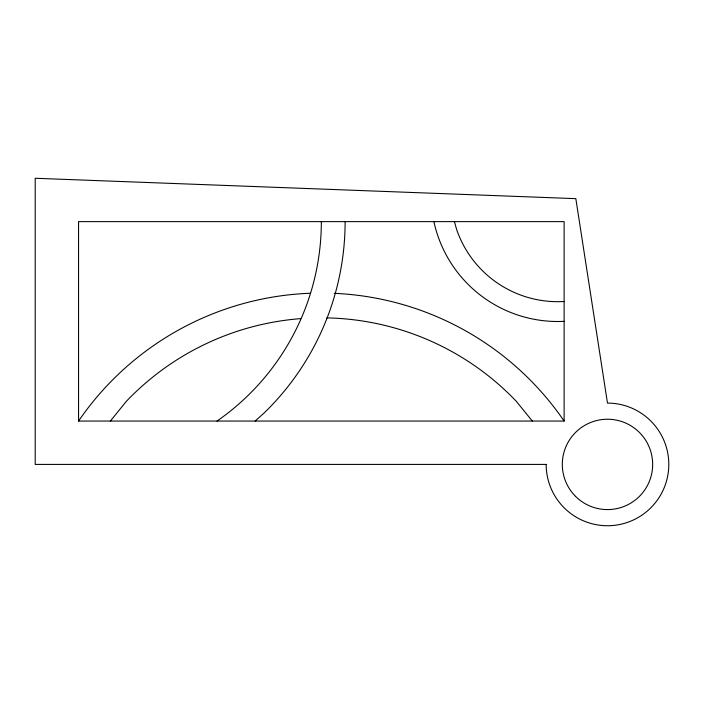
<?xml version="1.0" encoding="UTF-8"?>
<svg xmlns="http://www.w3.org/2000/svg" width="704" height="704" viewBox="0 0 704 704"><rect width="100%" height="100%" fill="white"/><g stroke="black" fill="none" stroke-linecap="round" stroke-linejoin="round"><path stroke-width="1.06" d="M110.37 421.054L126.43 401.245A269.447 269.447 0 0 1 300.661 318.63M255.103 421.054L263.648 413.45A266.561 266.561 0 0 0 345.118 221.628M564.124 301.55L563.121 301.55A106.885 106.885 0 0 1 456.632 229.504L454.432 221.628M78.558 421.054L564.124 421.054L564.124 221.628L78.558 221.628L78.558 421.054A294.237 294.237 0 0 1 310.552 293.242M532.312 421.054L516.252 401.245A269.447 269.447 0 0 0 326.77 317.891M334.294 293.33A294.237 294.237 0 0 1 564.124 421.054M564.124 321.341A126.702 126.702 0 0 1 433.893 221.628M321.341 221.628A242.783 242.783 0 0 1 217.026 421.054M546.163 464.411L35.2 464.411L35.2 178.27L575.828 198.651L607.482 403.093A61.318 61.318 0 0 1 668.8 464.411A61.318 61.318 0 0 1 607.482 525.73A61.318 61.318 0 0 1 546.163 464.411M575.538 496.355A45.179 45.179 0 0 0 651.121 476.106A45.179 45.179 0 0 0 595.786 420.772A45.179 45.179 0 0 0 575.538 496.355"/></g></svg>
